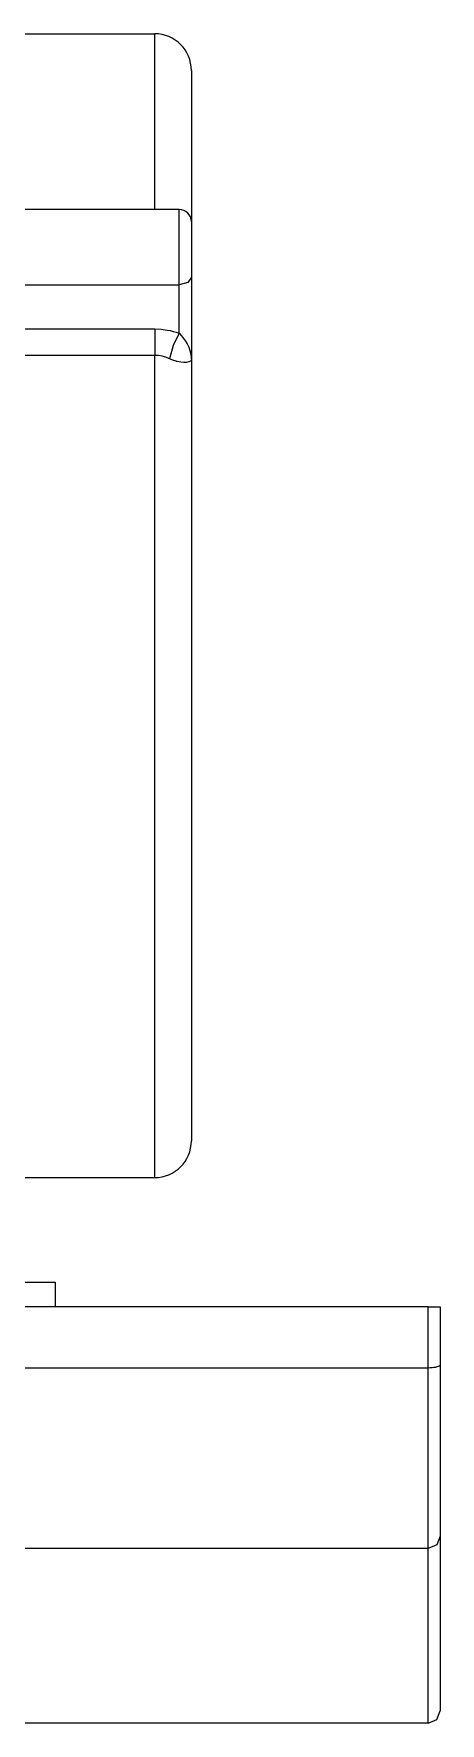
# Model space of a CAD drawing. Header units: millimetres. Extents: x 10547 to 11305, y 9897 to 10391.
# Drawn here: x 10986.655 to 10986.953, y 10068.236 to 10069.471 of the extents above; entities that cross this region are included whole.
import ezdxf

# ---------------------------------------------------------------- set-up
doc = ezdxf.new("R2010")
doc.units = ezdxf.units.MM
doc.layers.add('LG-AIRCON', color=240, linetype='Continuous')
doc.layers.add('에어컨', color=15, linetype='Continuous')

# ---------------------------------------------------------------- blocks, each defined once
blk = doc.blocks.new('A$C079960E7')
at = {"layer": '에어컨', "color": 0, "linetype": 'Continuous'}
for p, q in [((1980.28, 248.31, 0), (2003.23, 248.31, 0)), ((2003.23, 247.76, 0), (2003.23, 248.31, 0)), ((2003.23, 246.09, 0), (2003.23, 247.76, 0)), ((2003.23, 243.35, 0), (2003.23, 246.09, 0)), ((2003.23, 239.56, 0), (2003.23, 243.35, 0)), ((2008.63, 242.91, 0), (2008.63, 242.43, 0)), ((2008.63, 242.43, 0), (2008.63, 241.01, 0)), ((2008.63, 241.01, 0), (2008.63, 238.66, 0)), ((2003.23, 234.78, 0), (2003.23, 239.56, 0)), ((2008.63, 238.66, 0), (2008.63, 235.4, 0)), ((2003.23, 229.06, 0), (2003.23, 234.78, 0)), ((2008.63, 235.4, 0), (2008.63, 231.29, 0)), ((2008.63, 231.29, 0), (2008.63, 226.36, 0)), ((2003.23, 222.48, 0), (2003.23, 229.06, 0)), ((2008.63, 226.36, 0), (2008.63, 220.68, 0)), ((2006.83, 222.48, 0), (1980.28, 222.48, 0)), ((2006.83, 222, 0), (2006.83, 222.48, 0)), ((2006.83, 220.64, 0), (2006.83, 222, 0)), ((2006.83, 218.58, 0), (2006.83, 220.64, 0)), ((2006.83, 216.12, 0), (2006.83, 218.58, 0)), ((2008.63, 220.68, 0), (2008.63, 220.18, 0)), ((2008.63, 220.18, 0), (2008.63, 218.78, 0)), ((2008.63, 218.78, 0), (2008.63, 216.76, 0)), ((2006.83, 213.61, 0), (2006.83, 216.12, 0)), ((2008.63, 216.76, 0), (2008.63, 214.53, 0)), ((2006.83, 211.39, 0), (2006.83, 213.61, 0)), ((2008.63, 214.53, 0), (2008.63, 212.55, 0)), ((1980.28, 211.39, 0), (2006.83, 211.39, 0)), ((2008.1, 211.73, 0), (2006.83, 211.39, 0)), ((2006.83, 204.29, 0), (2006.83, 211.39, 0)), ((2008.63, 212.55, 0), (2008.1, 211.73, 0)), ((2008.63, 212.55, 0), (2008.63, 200.36, 0)), ((1980.28, 204.92, 0), (2003.23, 204.92, 0)), ((2003.23, 204.92, 0), (2003.23, 203.05, 0)), ((2003.23, 204.92, 0), (2004.16, 204.88, 0)), ((2004.16, 204.88, 0), (2005.07, 204.76, 0)), ((2005.07, 204.76, 0), (2005.52, 204.68, 0)), ((2005.52, 204.68, 0), (2005.96, 204.57, 0)), ((2005.96, 204.57, 0), (2006.4, 204.44, 0)), ((2006.83, 204.29, 0), (2005.96, 202.51, 0)), ((2006.4, 204.44, 0), (2006.83, 204.29, 0)), ((2006.83, 204.29, 0), (2007.17, 203.9, 0)), ((2007.17, 203.9, 0), (2007.48, 203.52, 0)), ((2003.23, 203.05, 0), (2003.23, 201.03, 0)), ((2005.96, 202.51, 0), (2005.39, 200.55, 0)), ((2007.48, 203.52, 0), (2007.76, 203.12, 0)), ((2007.76, 203.12, 0), (2008, 202.72, 0)), ((2008, 202.72, 0), (2008.23, 202.24, 0)), ((2008.23, 202.24, 0), (2008.41, 201.77, 0)), ((2008.41, 201.77, 0), (2008.55, 201.2, 0)), ((2008.55, 201.2, 0), (2008.62, 200.62, 0)), ((2003.23, 201.03, 0), (1980.28, 201.03, 0)), ((2003.23, 192.79, 0), (2003.23, 201.03, 0)), ((2003.79, 201, 0), (2003.23, 201.03, 0)), ((2004.34, 200.91, 0), (2003.79, 201, 0)), ((2004.87, 200.76, 0), (2004.34, 200.91, 0)), ((2005.39, 200.55, 0), (2004.87, 200.76, 0)), ((2005.89, 200.34, 0), (2005.39, 200.55, 0)), ((2006.37, 200.18, 0), (2005.89, 200.34, 0)), ((2006.46, 200.16, 0), (2006.37, 200.18, 0)), ((2006.55, 200.14, 0), (2006.46, 200.16, 0)), ((2007.06, 200.04, 0), (2006.55, 200.14, 0)), ((2007.5, 200, 0), (2007.06, 200.04, 0)), ((2007.92, 200.01, 0), (2007.5, 200, 0)), ((2008.24, 200.07, 0), (2007.92, 200.01, 0)), ((2008.49, 200.17, 0), (2008.24, 200.07, 0)), ((2008.61, 200.3, 0), (2008.49, 200.17, 0)), ((2008.62, 200.33, 0), (2008.61, 200.3, 0)), ((2008.62, 200.62, 0), (2008.63, 200.5, 0)), ((2008.63, 200.36, 0), (2008.62, 200.33, 0)), ((2008.63, 200.5, 0), (2008.63, 200.37, 0)), ((2008.63, 200.37, 0), (2008.63, 200.37, 0)), ((2008.63, 200.37, 0), (2008.63, 200.36, 0)), ((2008.63, 200.36, 0), (2008.63, 192.19, 0)), ((2008.63, 200.36, 0), (2008.63, 200.36, 0)), ((2008.63, 200.36, 0), (2008.63, 200.36, 0)), ((2003.23, 184.22, 0), (2003.23, 192.79, 0)), ((2008.63, 192.19, 0), (2008.63, 183.66, 0)), ((2003.23, 175.43, 0), (2003.23, 184.22, 0)), ((2008.63, 183.66, 0), (2008.63, 174.89, 0)), ((2003.23, 166.51, 0), (2003.23, 175.43, 0)), ((2008.63, 174.89, 0), (2008.63, 165.97, 0)), ((2003.23, 157.56, 0), (2003.23, 166.51, 0)), ((2008.63, 165.97, 0), (2008.63, 157.03, 0)), ((2003.23, 148.69, 0), (2003.23, 157.56, 0)), ((2008.63, 157.03, 0), (2008.63, 148.19, 0)), ((2003.23, 140, 0), (2003.23, 148.69, 0)), ((2008.63, 148.19, 0), (2008.63, 139.55, 0)), ((2003.23, 131.58, 0), (2003.23, 140, 0)), ((2008.63, 139.55, 0), (2008.63, 131.23, 0)), ((2003.23, 123.53, 0), (2003.23, 131.58, 0)), ((2008.63, 131.23, 0), (2008.63, 123.34, 0)), ((2003.23, 115.94, 0), (2003.23, 123.53, 0)), ((2008.63, 123.34, 0), (2008.63, 115.98, 0)), ((2003.23, 108.9, 0), (2003.23, 115.94, 0)), ((2008.63, 115.98, 0), (2008.63, 109.24, 0)), ((2003.23, 102.49, 0), (2003.23, 108.9, 0)), ((2008.63, 109.24, 0), (2008.63, 103.21, 0)), ((2003.23, 96.78, 0), (2003.23, 102.49, 0)), ((2008.63, 103.21, 0), (2008.63, 97.98, 0)), ((2008.63, 97.98, 0), (2008.63, 93.59, 0)), ((2003.23, 91.83, 0), (2003.23, 96.78, 0)), ((2008.63, 93.59, 0), (2008.63, 90.13, 0)), ((2003.23, 87.7, 0), (2003.23, 91.83, 0)), ((2008.63, 90.13, 0), (2008.63, 87.62, 0)), ((2003.23, 84.45, 0), (2003.23, 87.7, 0)), ((2008.63, 87.62, 0), (2008.63, 86.1, 0)), ((2003.23, 82.09, 0), (2003.23, 84.45, 0)), ((2008.63, 86.1, 0), (2008.63, 85.59, 0)), ((2003.23, 80.67, 0), (2003.23, 82.09, 0)), ((1982.98, 80.19, 0), (2003.23, 80.19, 0)), ((2003.23, 80.19, 0), (2003.23, 80.67, 0)), ((1983, 64.8, 0), (1985.92, 64.8, 0)), ((1985.92, 64.8, 0), (1987.87, 64.8, 0)), ((1987.87, 64.8, 0), (1988.56, 64.8, 0)), ((1988.56, 64.8, 0), (1988.56, 61.2, 0)), ((2043.46, 61.2, 0), (1849.96, 61.2, 0)), ((2043.46, 52.2, 0), (2043.46, 61.2, 0)), ((2043.46, 61.2, 0), (2044.73, 61.2, 0)), ((2044.73, 61.2, 0), (2045.26, 61.2, 0)), ((2045.26, 61.2, 0), (2045.26, 52.7, 0)), ((2043.46, 52.2, 0), (1849.96, 52.2, 0)), ((2043.75, 52.21, 0), (2043.46, 52.2, 0)), ((2043.46, 45.87, 0), (2043.46, 52.2, 0)), ((2044.04, 52.23, 0), (2043.75, 52.21, 0)), ((2044.31, 52.26, 0), (2044.04, 52.23, 0)), ((2044.55, 52.3, 0), (2044.31, 52.26, 0)), ((2044.77, 52.36, 0), (2044.55, 52.3, 0)), ((2044.95, 52.42, 0), (2044.77, 52.36, 0)), ((2045.1, 52.49, 0), (2044.95, 52.42, 0)), ((2045.2, 52.57, 0), (2045.1, 52.49, 0)), ((2045.24, 52.63, 0), (2045.2, 52.57, 0)), ((2045.26, 52.69, 0), (2045.24, 52.63, 0)), ((2045.26, 52.7, 0), (2045.26, 46.68, 0)), ((2045.26, 52.7, 0), (2045.26, 52.69, 0)), ((2045.26, 52.69, 0), (2045.26, 52.69, 0)), ((2043.46, 40.23, 0), (2043.46, 45.87, 0)), ((2045.26, 46.68, 0), (2045.26, 41.31, 0)), ((2043.46, 35.39, 0), (2043.46, 40.23, 0)), ((2045.26, 41.31, 0), (2045.26, 36.71, 0)), ((2043.46, 31.45, 0), (2043.46, 35.39, 0)), ((2045.26, 36.71, 0), (2045.26, 32.96, 0)), ((2045.26, 32.96, 0), (2045.26, 30.14, 0)), ((2043.46, 28.48, 0), (2043.46, 31.45, 0)), ((2045.26, 30.14, 0), (2045.26, 28.3, 0)), ((2043.46, 26.55, 0), (2043.46, 28.48, 0)), ((2045.26, 27.49, 0), (2044.73, 26.22, 0)), ((2045.26, 28.3, 0), (2045.26, 27.49, 0)), ((2045.26, 27.49, 0), (2045.26, 1.81, 0)), ((2043.46, 25.69, 0), (1849.96, 25.69, 0)), ((2043.46, 25.69, 0), (2043.46, 26.55, 0)), ((2044.73, 26.22, 0), (2043.46, 25.69, 0)), ((2043.46, 0, 0), (2043.46, 25.69, 0)), ((2043.46, 0, 0), (1849.96, 0, 0)), ((2043.46, 0, 0), (2044.73, 0.53, 0)), ((2044.73, 0.53, 0), (2045.26, 1.81, 0))]:
    blk.add_line(p, q, dxfattribs=at)
for centre, radius, start, end in [((2003.23, 242.91, 0), 5.4, 0, 90), ((2006.83, 220.68, 0), 1.8, 0, 90), ((2003.23, 85.59, 0), 5.4, 270, 0)]:
    blk.add_arc(centre, radius, start, end, dxfattribs=at)

msp = doc.modelspace()

# ---------------------------------------------------------------- block references
at = {"layer": 'LG-AIRCON', "xscale": 0.004976538546813596, "yscale": 0.004976538546813596, "zscale": 0.004976538546813596}
msp.add_blockref('A$C079960E7', (10976.7747, 10068.2356), dxfattribs=at)

doc.saveas('drawing.dxf')
